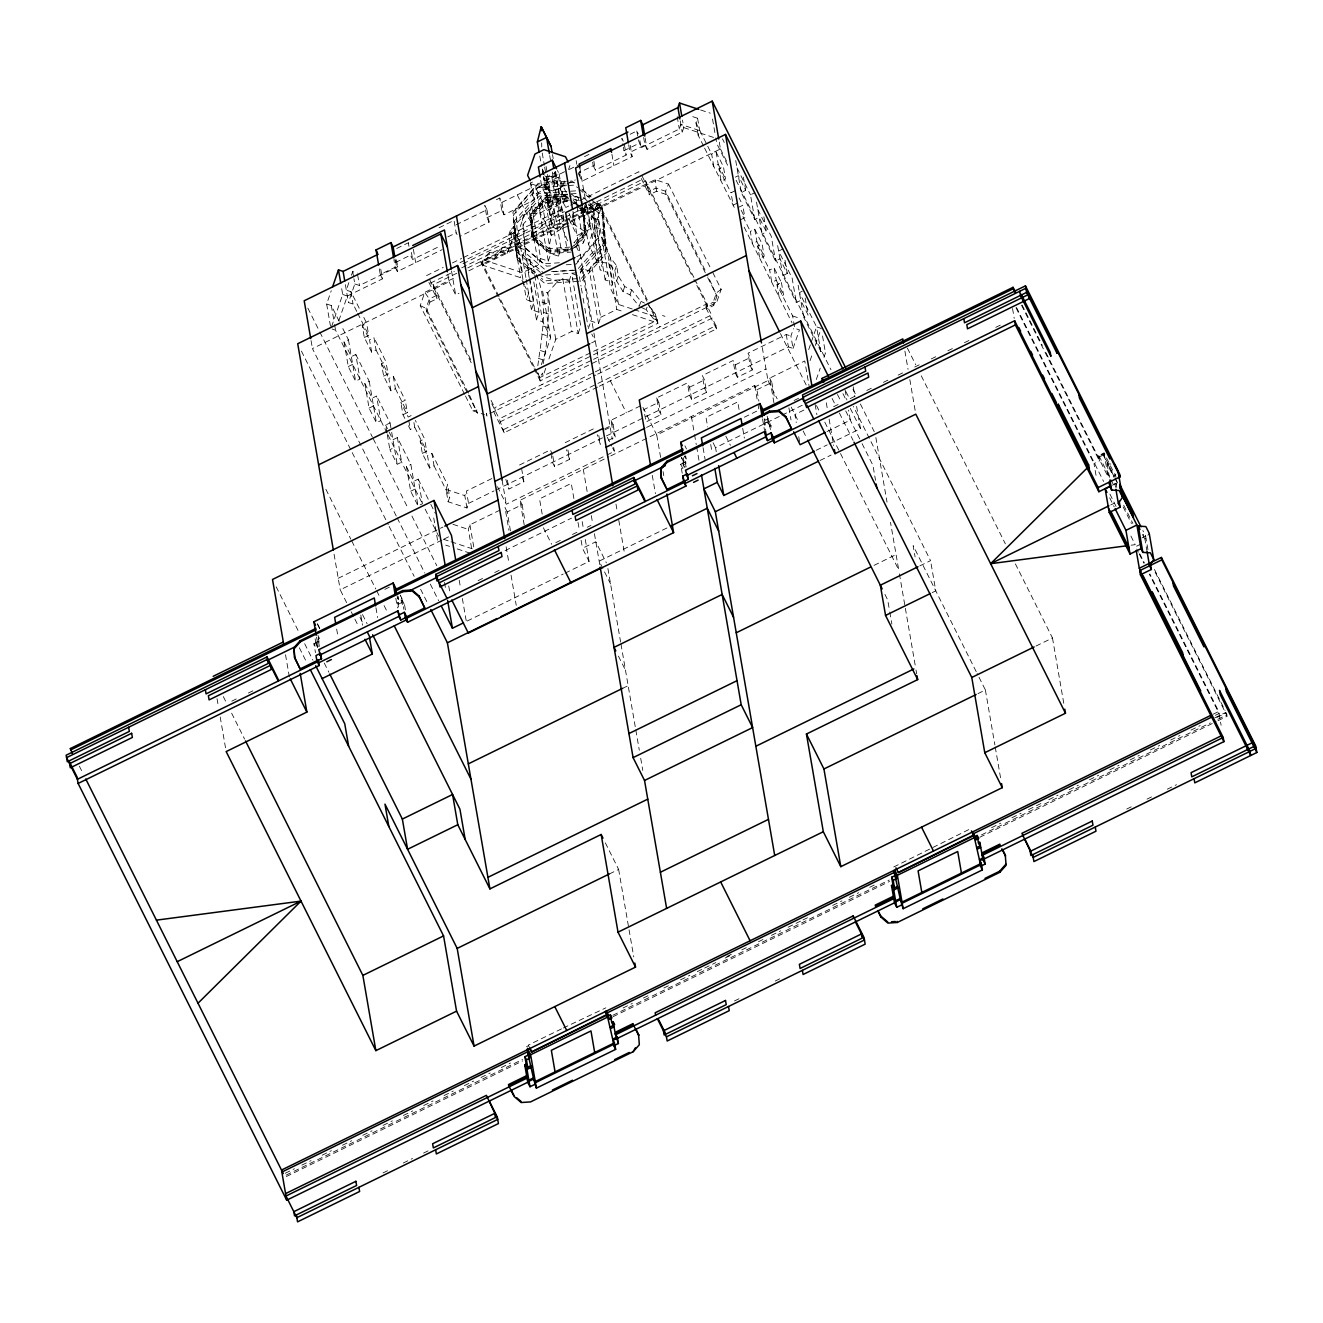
<?xml version="1.0" encoding="UTF-8"?>
<svg xmlns="http://www.w3.org/2000/svg" width="1323" height="1323" viewBox="0 0 1323 1323"><rect width="100%" height="100%" fill="white"/><g stroke="black" fill="none" stroke-linecap="round" stroke-linejoin="round"><path stroke-width="0.75" stroke-dasharray="5 3.75" d="M537.833 365.776C541.735 335.513 549.062 303.248 536.195 274.291M543.141 363.726C548.185 340.243 549.012 316.61 547.722 292.796L557.678 281.386L562.771 278.888L569.088 280.989L578.168 333.528L571.85 331.428L555.759 339.3L548.4 360.567M486.302 415.24L486.5 413.206L487.046 416.381M570.081 247.103L548.698 248.575L551.344 235.511L547.027 210.473L535.881 188.213L558.554 177.117L567.12 194.249M387.11 433.167L335.546 330.155L330.899 328.617L326.649 304.009L331.246 290.746M331.56 326.715L342.707 294.483L341.384 286.909M348.842 282.725L346.279 290.15L350.926 291.688L361.989 313.766M351.405 275.3L352.679 271.595L357.342 273.133M338.837 320.662L347.354 296.021L382.446 278.855L380.478 267.494M356.747 311.418L353.059 304.058L348.412 302.52L354.829 283.965L353.903 278.673M464.571 394.204L420.218 305.58L424.782 292.35L455.939 277.119M469.549 395.263L477.504 413.223L426.618 311.583L429.876 302.157L429.33 298.981L424.782 292.35M524.206 284.743L520.7 277.731L483.474 265.427L482.961 262.467L487.79 257.373L489.527 252.379L496.142 253.553L502.277 247.103L508.892 248.277L512.133 240.869L510.347 230.483L524.355 214.806L529.448 212.308L531.598 206.074L539.189 208.587L548.268 261.127L540.677 258.613L531.598 206.074M487.79 257.373L494.405 258.547L496.142 253.553M494.405 258.547L500.541 252.098L502.277 247.103M500.541 252.098L507.156 253.288L510.413 245.88L508.611 235.477L510.347 230.483M507.156 253.288L508.892 248.277M510.413 245.88L512.133 240.869M525.859 277.417L519.526 240.984L517.028 235.99L524.355 214.806M522.949 279.55L517.376 247.219L519.526 240.984M539.189 208.587L541.769 201.096L549.359 203.61L558.438 256.133L550.848 253.636L541.769 201.096M491.875 478.546L466.391 491.015L468.54 503.385L466.953 507.982L448.133 501.764L446 489.394L447.587 484.797L431.926 453.508L427.511 455.674L429.644 468.044L434.06 465.878L431.926 453.508M529.117 277.317L527.381 267.213L529.961 259.721L522.37 257.208L524.966 249.733L517.376 247.219M549.359 203.61L551.956 196.118L558.273 198.202L563.366 195.721L571.387 196.151M448.133 501.764L449.721 497.183L447.587 484.797M564.557 181.053L562.556 186.874L553.593 191.256L532.011 184.129M568.576 169.443L569.915 165.573M541.322 364.685L550.682 337.63L542.777 321.836L536.443 319.753L539.04 312.261L531.449 309.747L534.029 302.272L526.455 299.759L528.605 293.524L525.082 286.496M489.527 252.379L484.681 257.456L485.194 260.433L522.42 272.72L538.511 264.848L540.677 258.613M466.953 507.982L464.803 495.612L466.391 491.015M548.268 261.127L550.848 253.636M558.438 256.133L561.035 248.658L551.956 196.118M471.616 548.317L468.342 529.398L469.93 524.801L501.334 509.454M569.088 280.989L571.685 273.497L577.374 275.382M632.212 308.987L618.503 304.455L610.598 288.646L612.747 282.411L605.157 279.914L607.737 272.422L600.146 269.925L591.083 217.385L593.663 209.894L587.346 207.81L584.849 202.816M574.496 247.236L583.443 242.87L596.127 206.156L595.615 203.18L600.692 204.867L601.204 207.827L588.52 244.54L596.425 260.35L602.742 262.434L600.146 269.925M545.738 368.29L543.058 376.03L542.546 373.053L539.652 377.683L540.197 380.875L591.712 355.672M581.855 268.519L590.934 321.059L598.525 323.556L589.446 271.017L581.855 268.519L579.276 276.011L581.012 286.115M605.157 279.914L596.078 227.374L598.674 219.883L591.083 217.385M589.446 271.017L591.596 264.782L596.69 262.301L608.729 262.946L614.831 270.57L616.634 280.956L622.984 291.523L629.963 294.847L639.207 306.374L640.927 301.363L631.699 289.836L624.704 286.529L618.354 275.961L616.568 265.559L610.465 257.952L601.518 236.106L603.668 229.871L596.078 227.374M596.69 262.301L604.016 241.117M578.168 333.528L580.747 326.037L571.685 273.497M588.338 328.534L590.934 321.059M614.831 270.57L616.568 265.559M598.525 323.556L600.675 317.322L591.596 264.782M616.634 280.956L618.354 275.961M622.984 291.523L624.704 286.529M638.331 139.841L641.109 147.713L679.327 129.009L680.915 124.428L699.735 130.63L698.147 135.227L703.671 146.274M643.623 137.46L644.929 145.034L647.096 149.367L682.188 132.201L683.776 127.603L682.47 120.029M629.963 294.847L631.699 289.836M698.147 135.227L695.997 122.841L697.585 118.26L690.06 115.779M632.444 314.626L653.992 321.754L653.479 318.777L646.186 309.698L647.923 304.687L655.216 313.783L657.944 323.275L593.564 354.779M599.352 386.184L716.487 328.881L706.548 309.003L713.709 305.497L716.967 296.054L707.177 274.39M489.89 413.487L716.603 302.554L721.184 289.324L711.939 270.868M606.447 435.912L788.392 346.891L793.039 348.429L790.906 336.059L793.469 328.633M793.039 348.429L799.456 329.89L794.809 328.352L792.659 315.965L776.998 284.677L781.413 282.51L774.071 267.858L769.672 270.008L771.805 282.394L776.221 280.228L774.071 267.858M808.7 349.603L810.668 343.914M811.313 342.029L816.556 326.847L799.423 292.615L803.838 290.448M810.073 360.633L812.702 353.043M815.315 345.452L821.219 328.385L816.556 326.847L820.806 351.455L825.469 352.976L823.501 358.682M816.291 379.536L820.227 368.158M468.855 270.785L655.1 179.663L668.512 184.095L665.552 191.24L666.097 194.415L706.796 275.73M594.903 209.381L590.72 207.976L588.222 213.615L583.145 211.945L585.659 206.305L594.903 209.381L597.401 203.742L600.692 204.867M591.497 203.957L589.826 207.711L585.659 206.305M568.807 222.975L482.349 265.278L481.804 262.086L484.681 257.456M1115.917 474.064L1113.801 477.19L1107.119 463.811L1110.89 464.042M1147.074 551.608L1144.99 539.486L1149.207 533.252M543.323 174.305L542.281 168.319L542.612 173.445L546.548 176.835L551.774 176.472L555.18 171.825L555.627 172.718L546.416 177.232L542.331 169.063M531.234 213.681L545.39 197.772L566.773 196.3L562.887 202.154L551.228 205.842L540.214 213.251L531.234 213.681L532.607 234.733L548.698 248.575M551.592 225.439L551.261 220.296L554.717 216.41L559.943 216.046L563.879 219.436L564.21 224.579L560.754 228.466L555.528 228.813L551.592 225.439L543.306 177.447M573.95 242.754L584.237 231.178L582.864 210.142L577.341 210.622M570.709 248.84L585.411 232.286M574.414 245.466L584.7 233.89L583.327 212.854L580.4 210.34M571.04 250.791L585.758 234.237L583.989 210.407L573.339 201.245M574.81 247.765L585.097 236.189L583.724 215.153L577.87 210.109M577.308 261.541L599.732 236.304L597.566 202.948L583.989 210.407L584.336 212.358L583.327 212.854M578.383 268.42L596.574 247.93L593.696 213.168L584.816 205.545M579.871 269.925L604.231 242.506L601.866 206.272L597.252 202.303M581.326 278.359L605.686 250.94L603.321 214.706L589.479 202.783M508.611 235.477L512.663 231.227L514.399 226.216L522.42 272.72M532.607 234.733L545.456 222.529L540.214 213.251L535.881 188.213L541.835 186.923L555.726 180.126L558.554 177.117L562.887 202.154L566.376 208.339M721.184 289.324L716.421 292.879L713.163 302.306L713.709 305.497M584.237 231.178L574.017 224.414L562.358 228.102L551.344 235.511L545.456 222.529M396.718 248.476L408.327 242.787L409.783 245.681M439.087 227.738L454.021 220.428L456.17 232.815L458.337 237.148M496.406 199.69L499.714 198.07L501.88 202.402L504.03 214.789L534.79 199.74L532.656 187.353L530.473 183.021L535.451 180.59M584.468 156.61L591.1 153.369M630.161 134.251L636.793 131.01L638.248 133.888M554.354 172.155L555.726 180.126L562.556 193.77L569.7 199.376L547.027 210.473L548.665 200.583L545.225 180.672L559.133 173.875L557.413 170.469M456.187 224.761L486.963 209.712L484.78 205.379L486.93 217.749L489.097 222.099L460.123 236.271M501.88 202.402L532.656 187.353M565.153 184.873L549.723 192.43L547.573 180.06L567.484 170.32M569.287 169.427L578.349 164.995M354.829 283.965L359.476 285.503L397.71 266.799L395.544 262.467L410.461 255.157L412.644 259.49L439.931 246.144M447.869 236.867L456.17 232.815M486.93 217.749L501.864 210.456L499.714 198.07M534.79 199.74L532.623 195.407L547.557 188.098L545.407 175.711L547.573 180.06M592.638 162.2L593.25 165.739L578.316 173.048L580.483 177.381L578.945 168.534M593.25 165.739L595.416 170.072L626.176 155.023L624.009 150.69L638.943 143.38M382.446 278.855L380.28 274.506L395.197 267.213L393.89 259.639M578.862 174.57L582.137 181.135L632.162 156.66L629.996 152.327L644.929 145.034M566.806 184.062L575.273 179.928M395.197 267.213L397.38 271.546L442.114 249.65M426.552 275.597L443.172 267.461M452.4 262.946L461.628 258.432M463.48 257.522L568.708 206.041M570.56 205.131L577.953 201.509M579.788 200.616L638.877 171.709L639.422 174.884M460.04 262.649L564.375 211.614M463.017 263.707L564.557 214.028M430.339 283.155L454.335 271.413M461.727 267.808L563.267 218.113M565.119 217.22L642.664 179.267M429.876 302.157L437.053 298.651L433.233 284.776L456.882 273.2M467.796 267.858L563.3 221.123M565.153 220.23L645.558 180.887L694.211 278.095M534.294 366.967L481.804 262.086L599.534 204.486L649.262 303.827M570.643 222.066L600.08 207.678L599.534 204.486M396.255 516.02L312.443 348.594L449.076 281.733L447.703 273.762M569.155 219.668L577.076 235.477L590.405 228.945L583.823 215.814L720.456 148.953L719.084 140.982M371.647 352.166L369.514 339.796L373.929 337.63L376.063 350.016L371.647 352.166L364.321 337.514L362.171 325.144L366.587 322.977L362.899 315.618M716.074 151.98L718.224 164.366L713.808 166.516L711.675 154.146L716.074 151.98L723.416 166.648L725.55 179.018L721.151 181.185L719.001 168.798L723.416 166.648M436.491 295.476L429.33 298.981L426.072 308.408L426.618 311.583M666.097 194.415L656.539 191.273L649.378 194.779L648.816 191.587L655.993 188.081L665.552 191.24L706.25 272.555M344.03 341.946L351.356 356.615L355.771 354.448L360.021 379.039L355.606 381.206L348.28 366.537L344.03 341.946L348.445 339.796L341.218 325.375M364.321 337.514L368.737 335.347L366.587 322.977M449.076 281.733L455.658 294.88L458.982 293.259M561.035 248.658L567.352 250.742L572.71 248.112M348.28 366.537L352.695 364.387M735.39 177.133L738.333 175.694L745.676 190.363L741.26 192.513L754.722 219.42L759.137 217.27L766.48 231.922L762.065 234.088L775.526 260.995L779.942 258.828L787.284 273.481L782.869 275.647L796.33 302.554L800.746 300.387L808.088 315.056L803.673 317.206L820.806 351.455M576.762 256.645L580.417 254.859L574.265 242.556M390.98 390.798L388.846 378.428L393.262 376.261L395.395 388.631L390.98 390.798L383.653 376.145L381.504 363.759L385.919 361.609L373.929 337.63M737.556 202.981L733.14 205.148L731.007 192.761L735.406 190.611M364.834 383.521L372.16 398.173L376.575 396.007L380.826 420.615L376.41 422.765L369.084 408.112L364.834 383.521L369.249 381.355L355.771 354.448M754.722 219.42L750.488 194.828L754.904 192.662M383.653 376.145L388.052 373.979L385.919 361.609M738.333 207.43L742.749 205.263L739.077 197.937M740.467 219.8L744.882 217.65L742.749 205.263M369.084 408.112L373.499 405.946M404.805 418.432L402.986 414.761L400.836 402.39L405.251 400.224L393.262 376.261M754.738 229.226L756.888 241.613L752.473 243.763L750.339 231.393L754.738 229.226L762.081 243.895L764.214 256.265L759.799 258.432L757.666 246.045L762.081 243.895M600.675 317.322L616.766 309.45L624.605 312.046M402.986 414.761L407.385 412.594L405.251 400.224M386.944 432.654L385.638 425.08L390.053 422.913L376.575 396.007M411.122 415.604L408.179 417.043L400.836 402.39M408.476 425.758L410.312 429.429L414.727 427.263L413.818 421.954M417.704 504.013L410.858 464.489L397.38 437.582L392.964 439.732L385.638 425.08M783.034 248.889L778.619 251.056L792.097 277.962L796.33 302.554M591.646 342.855L595.317 341.069L591.794 334.041M397.38 437.582L401.63 462.174L397.214 464.34L389.888 449.671L394.304 447.521M535.22 368.819L539.652 377.683L657.399 320.083L650.172 305.663M429.644 468.044L422.318 453.392L420.168 441.006L424.584 438.856L415.356 420.416M597.516 387.093L504.162 432.753L494.223 412.875L493.661 409.7L495.282 410.841L494.736 407.666L591.695 360.22M593.547 359.327L707.061 303.777L695.121 279.93M706.548 309.003L705.986 305.811L713.163 302.306L716.603 302.554M422.318 453.392L426.717 451.226L424.584 438.856M504.162 432.753L499.284 418.829L593.448 372.755M595.284 371.846L711.609 314.94L693.947 279.633M406.442 466.639L413.768 481.307L418.184 479.141L422.434 503.732L418.018 505.899L410.692 491.246L406.442 466.639L410.858 464.489M499.829 422.004L595.846 375.037M597.682 374.128L712.154 318.132L711.609 314.94M503.616 429.578L715.941 325.69L712.154 318.132M781.413 282.51L783.547 294.897L779.131 297.047L776.998 284.677M410.692 491.246L415.108 489.08M519.559 465.001L550.318 449.952L552.485 454.285M565.252 442.643L596.011 427.594M608.613 440.245L615.245 437.003L613.078 432.671L610.945 420.301L641.705 405.235M656.638 397.942L658.804 402.275L643.871 409.584L646.004 421.954L660.938 414.645L658.771 410.312L656.638 397.942L687.398 382.893L689.564 387.226L691.697 399.596L706.631 392.286L704.498 379.916L702.331 375.583L733.091 360.534L735.257 364.867L737.391 377.237L752.324 369.927L750.191 357.557L748.024 353.224L786.242 334.521L790.906 336.059M604.809 428.685L613.111 424.633L610.945 420.301M689.564 387.226L704.498 379.916M735.257 364.867L750.191 357.557M604.71 429.975L610.201 427.279M468.54 503.385L494.025 490.916M495.844 490.039L604.793 436.722M505.849 479.389L508.925 489.03L523.858 481.721L521.725 469.334M550.93 453.491L552.452 462.339L554.618 466.672L569.552 459.362L567.418 446.992M338.225 578.283L442.957 527.05M646.583 427.412L766 368.985M497.481 486.666L506.262 504.245L605.206 455.84M607.042 454.947L614.368 451.358L613.674 447.339M524.206 524.933L519.956 500.342L608.944 456.782M610.779 455.889L754.738 385.456L756.905 389.789L758.873 401.15M773.922 402.754L769.672 378.146L804.764 360.981L809.014 385.588M346.643 602.66L340.226 589.826L442.196 539.949M444.048 539.04L451.457 535.402M660.624 457.345L656.754 434.969L767.985 380.544L761.833 344.939M510.463 530.887L507.189 511.968L522.122 504.675L519.956 500.342M756.905 389.789L771.838 382.479L769.672 378.146M384.828 589.38L390.351 586.684M744.353 417.208L758.989 410.047L758.013 404.375M794.081 400.489L799.621 397.776M401.597 602.61L398.471 604.148L397.165 596.623L398.703 599.683L401.828 598.161L400.29 595.085L401.597 602.61L403.135 605.686L404.573 604.975L402.324 600.477L397.743 602.726L398.686 608.084M683.081 460.553L681.543 457.477L684.371 468.077L683.081 460.553L686.207 459.015L685.628 455.724M768.58 418.713L765.455 420.251L763.917 417.175L765.207 424.7L768.332 423.178L767.042 415.654L770.614 429.992M313.931 643.722L318.512 641.49L319.223 642.912L316.098 644.433L317.636 647.509L316.18 648.22L313.931 643.722L315.486 652.686M682.221 473.237L680.684 464.29L685.248 462.058L685.976 463.48L682.833 465.001M766.348 434.027L764.496 423.277L769.076 421.045L771.937 429.115M505.105 550.633L571.569 518.12M716.239 451.656L715.545 447.67L780.173 416.05M782.025 415.157L804.169 404.309M771.326 425.526L769.87 426.238L768.332 423.178M803.855 410.097L794.891 414.479L796.281 422.55M231.79 701.157L237.313 698.461M248.377 693.054L253.9 690.341M478.066 580.665L483.623 577.953M494.719 572.512L500.276 569.8M555.792 542.645L561.332 539.916M572.446 534.492L577.986 531.78M587.247 527.249L590.934 525.446M833.622 406.69L839.162 403.995M850.209 398.587L855.749 395.875M866.797 390.467L872.32 387.771M883.384 382.347L888.907 379.651M898.119 375.137L905.494 371.531M914.706 367.033L920.246 364.321M931.293 358.913L936.816 356.201M947.88 350.793L953.403 348.098M964.467 342.69L969.991 339.978M995.789 327.36L1001.313 324.648M565.053 573.157L589.066 561.415L582.484 548.268L595.813 541.752L606.364 562.837M827.007 431.546L850.325 420.135L848.589 410.064M467.201 621.033L563.201 574.066M816.126 450.316L827.206 444.892M829.058 443.999L860.446 428.635L856.312 404.722M666.941 527.96L599.154 561.134L610.581 583.972M820.045 460.47L831.076 455.079M622.637 688.357L628.16 685.661M874.04 565.368L896.084 554.569M1096.023 475.37L1093.989 463.612L1099.463 460.933L1098.553 455.674L1104.027 452.995L1116.05 476.991M919.799 565.897L930.549 560.638L853.368 406.442M1112.445 485.243L1116.099 483.457L1117.902 487.079M1110.741 504.939L1114.429 503.137M932.186 592.621L935.774 590.868L930.549 560.638M1141.964 537.849L1145.602 536.063L1142.84 530.523M1141.038 544.001L1135.564 546.68L1138.326 552.171M1035.975 646.054L1052.48 637.984L1014.592 562.292M609.357 873.957L618.635 869.426L604.826 841.825M977.962 693.616L985.387 689.978L977.118 673.457M561.481 1028.897L528.34 1045.104L530.01 1048.841M563.317 1027.988L605.802 1007.861M968.717 829.637L893.306 867.193M526.554 1046.625L528.439 1045.716M1213.191 714.205L1218.731 711.493L1149.902 574M1215.374 715.313L1219.078 713.494L1149.34 574.182M726.84 956.546L732.396 953.817M1214.878 717.761L1225.958 712.336M285.222 1173.269L294.45 1168.755M301.842 1165.133L311.07 1160.618M322.151 1155.194L331.378 1150.679M342.459 1145.255L351.703 1140.74M362.783 1135.316L372.011 1130.801M383.091 1125.377L392.336 1120.862M403.416 1115.438L412.644 1110.923M423.724 1105.499L432.952 1100.984M444.032 1095.56L453.276 1091.045M464.356 1085.621L473.584 1081.106M480.977 1077.501L490.205 1072.97M501.285 1067.562L510.513 1063.03M623.067 1007.977L632.344 1003.429M643.474 997.989L650.883 994.35M663.881 988L669.438 985.288M680.568 979.83L689.845 975.299M697.271 971.661L702.827 968.949M704.679 968.039L715.809 962.598M725.087 958.05L732.512 954.429M741.773 949.881L747.346 947.169M758.476 941.711L764.033 938.999M771.458 935.361L780.735 930.83M788.144 927.191L801.143 920.841M802.995 919.932L810.404 916.31M832.663 905.412L841.941 900.88M849.366 897.259L858.644 892.711M869.757 887.27L875.33 884.541M991.589 827.669L1000.816 823.138M1011.897 817.73L1021.124 813.215M1028.517 809.593L1041.433 803.276M1048.825 799.654L1058.053 795.14M1069.133 789.715L1078.361 785.201M1089.441 779.793L1098.669 775.261M1109.749 769.854L1118.977 765.339M1130.057 759.915L1139.285 755.4M1150.365 749.976L1159.593 745.461M1170.673 740.037L1179.901 735.522M1190.981 730.098L1200.209 725.583M1216.829 717.463L1226.057 712.948L1226.983 714.8L1217.755 719.315M286.148 1175.122L522.519 1059.458M612.863 1015.27L889.238 880.043M981.434 834.929L1210.38 722.92M286.38 1176.527L522.767 1060.864M613.078 1016.676L889.536 881.432M979.83 837.244L1216.151 721.614M1218.003 720.721L1227.231 716.19L1153.888 569.651M383.025 1172.922L388.565 1170.21M403.3 1163L412.511 1158.485M423.575 1153.077L429.099 1150.382M734.497 1000.949L740.053 998.237M775.212 981.038L780.768 978.325M1126.749 809.031L1132.273 806.335M1147.008 799.125L1152.548 796.413M1167.283 789.203L1176.494 784.704M1103.134 454.004L1103.316 455.062L1099.215 456.964L1099.016 455.906L1103.134 454.004L1114.098 475.9M465.481 396.04L472.873 410.808L476.941 410.047M1131.148 545.208L1135.217 544.663L1129.809 533.831M574.165 182.442L537.336 184.955L512.977 212.375L515.805 251.287L541.967 273.795M566.442 185.667L537.799 187.634L513.44 215.037L515.805 251.287M568.493 185.534L574.629 185.104L577.704 187.75M575.621 190.876L538.792 193.406L514.432 220.809L517.26 259.721L534.194 274.291M576.084 193.538L539.255 196.069L514.895 223.488L517.26 259.721M567.584 194.365L542.05 196.118L522.552 218.047L524.437 247.054L529.498 275.994M567.269 196.002L545.026 197.54L530.308 214.078L532.078 237.925L548.813 252.313L569.022 250.94M567.6 197.97L545.374 199.492L530.655 216.046L532.078 237.925M567.236 199.012L545.853 200.468L531.714 216.393L533.086 237.445L533.483 239.728L549.574 253.586L570.957 252.114M567.633 201.311L546.25 202.766L532.111 218.692L533.483 239.728M568.692 248.972L548.466 250.361L531.747 235.974M568.609 249.948L549.177 251.287L533.086 237.445M559.364 262.764L543.422 263.856L517.921 241.911L515.738 208.571L538.163 183.335L572.065 181.003L575.058 183.583M550.533 265.857L546.614 266.138L524.437 247.054M566.261 264.782L576.084 264.104L595.582 242.175L593.696 213.168M551.542 271.628L573.14 270.14M553.279 271.744L575.77 270.206M545.556 274.986L580.334 272.588L604.694 245.185L601.866 206.272M577.225 278.64L544.497 280.889L541.421 278.243M481.804 262.086L482.961 262.467M700.677 109.991L710.286 113.166M683.776 127.603L716.454 138.402M576.811 204.453L575.406 196.366L580.483 198.037M592.324 202.072L597.401 203.742M563.366 195.721L571.172 198.301M573.124 198.946L582.897 202.171M581.657 208.257L585.031 209.365L588.222 213.615M792.659 315.965L797.322 317.503M527.381 267.213L533.698 269.297L535.368 272.621M662.492 315.519L665.022 316.346M538.147 274.936L557.678 281.386M634.164 309.632L655.728 316.743L655.216 313.783M541.934 302.074L547.011 303.744M543.736 312.46L548.813 314.146M543.654 326.186L548.731 327.856M541.52 333.975L546.597 335.645M540.446 350.529L545.523 352.199M538.312 358.318L543.389 359.988M342.707 294.483L347.354 296.021M326.649 304.009L331.312 305.547L340.325 323.573M472.873 410.808L484.383 414.612M446 489.394L464.803 495.612M452.962 524.321L468.342 529.398M443.42 539.238L449.192 541.157M451.11 541.785L472.261 548.764M445.669 545.109L449.522 546.382M457.212 548.913L470.674 553.361M653.479 318.777L657.399 320.083M575.406 196.366L578.168 197.292L578.763 200.765M640.927 301.363L644.433 303.033M640.944 307.201L646.186 309.698M420.218 305.58L426.072 308.408L468.623 393.411M705.986 305.811L707.607 306.953L707.061 303.777M581.855 189.057L591.1 196.995M582.567 190.049L590.058 196.499M579.242 189.073L590.008 198.351M591.563 199.674L602.329 208.951M583.311 197.491L587.941 201.46M588.388 204.139L603.784 217.385L606.149 253.619L581.789 281.038L544.96 283.552L535.732 275.614M571.519 194.101L578.912 200.451M576.944 203.676L572.512 199.856L543.042 201.89L523.544 223.819L525.429 252.825L544.646 269.346M578.432 204.949L594.689 218.94M574.083 202.584L579.937 207.628M570.643 200.583L575.207 204.503M576.729 205.826L584.336 212.358M515.342 248.608L543.042 272.455M516.797 257.042L535.269 272.935M517.028 235.99L512.663 231.227L520.7 277.731M579.954 207.694L583.145 211.945M545.39 197.772L551.228 205.842M1115.008 477.735L1117.753 483.209M1103.316 455.062L1117.935 484.268M1142.477 534.475L1144.99 539.486M1099.016 455.906L1109.98 477.818M1110.907 479.637L1114.561 486.947M1123.69 505.204L1132.835 523.445M1098.553 455.674L1099.215 456.964M1022.1 305.051L1042.276 345.353M1045.947 352.679L1108.36 477.371M1123.144 506.907L1131.463 523.528M1154.45 569.469L1225.048 710.501M1021.521 305.216L1099.463 460.933M1016.577 307.598L1103.597 481.456M1109.914 494.107L1116.248 506.742M1139.814 553.824L1144.395 563.003M1015.998 307.779L1093.989 463.612M1139.235 554.006L1143.833 563.168M1109.683 497.845L1114.198 506.874M907.413 348.147L915.731 364.751M921.271 375.831L1005.364 543.836M852.988 389.194L855.766 394.734M860.38 403.962L874.238 431.645M722.457 138.849L724.26 142.454M737.01 167.922L750.488 194.828M757.814 209.481L771.292 236.387L775.526 260.995M846.025 391.757L849.697 399.099M720.456 148.953L727.815 163.672M736.117 180.242L830.976 369.762M842.949 393.675L846.621 401.034M850.309 408.394L860.446 428.635M727.617 165.243L716.785 143.628L715.809 137.939M837.459 394.452L841.147 401.795M845.728 410.973L861.19 441.832M862.083 443.652L872.948 465.349L875.528 480.299M976.192 671.621L913.151 545.655L915.086 556.884M718.224 164.366L725.55 179.018M741.227 210.307L744.882 217.65M756.888 241.613L764.214 256.265M776.221 280.228L783.547 294.897M695.997 122.841L711.675 154.146M719.001 168.798L731.007 192.761M742.947 216.641L750.339 231.393M757.666 246.045L769.672 270.008M832.117 398.455L835.772 405.748M839.41 413.041L853.103 440.377M704.597 148.11L735.886 210.638M744.171 227.176L792.03 322.829M780.438 333.545L806.319 385.241M816.489 405.549L820.177 412.925M824.791 422.169L839.576 451.705M840.502 453.541L898.714 569.849L890.495 522.287M791.204 407.12L798.563 421.822M803.16 431L806.832 438.343M884.938 594.407L887.7 599.931L889.436 610.002M767.985 380.544L777.163 398.851M668.512 184.095L711.013 269.016M707.722 277.582L716.967 296.054M752.324 369.927L750.158 365.595L748.024 353.224M642.102 176.091L693.02 277.797M623.315 141.197L621.86 138.303L623.083 145.381M764.496 423.277L765.207 424.7M641.225 178.506L649.378 194.779M737.391 377.237L735.224 372.904L733.091 360.534M706.631 392.286L704.464 387.953L702.331 375.583M725.831 436.16L730.428 445.355M598.261 204.023L646.93 301.247M647.84 303.083L659.764 326.913M691.697 399.596L689.531 395.263L687.398 382.893M713.08 442.742L715.545 447.67M684.934 445.801L686.505 448.944M686.207 459.015L684.669 455.955L685.976 463.48M543.521 177.265L545.225 180.672M547.557 188.098L549.723 192.43M680.684 464.29L682.933 468.789M642.945 407.368L656.754 434.969M517.26 194.878L533.252 226.828M610.333 380.826L626.325 412.776M501.864 210.456L504.03 214.789M607.323 437.301L611.722 446.083M612.599 447.836L614.368 451.358M480.514 261.623L497.961 296.468M498.87 298.303L542.033 384.513M569.552 459.362L566.476 449.721M433.233 284.776L470.872 359.972M491.065 400.323L494.736 407.666M618.436 656.125L625.481 670.182M429.777 279.98L471.451 363.23M491.776 403.813L499.284 418.829M428.9 282.394L437.053 298.651M523.858 481.721L521.08 473.849M543.373 527.728L551.658 544.266M507.189 511.968L505.022 507.635L508.942 530.341M357.673 313.27L368.737 335.347M376.063 350.016L388.052 373.979M395.395 388.631L407.385 412.594M414.727 427.263L426.717 451.226M434.06 465.878L449.721 497.183M362.171 325.144L369.514 339.796M381.504 363.759L388.846 378.428M420.168 441.006L427.511 455.674M418.184 479.141L429.909 502.575M430.818 504.377L435.333 513.374M388.019 434.953L421.524 501.913M425.146 509.14L438.674 536.179M307.862 308.127L318.926 330.221M319.835 332.056L372.325 436.937M373.251 438.773L408.245 508.694M411.933 516.053L436.805 565.731M397.165 517.872L424.799 573.057M430.322 584.105L438.608 600.659M301.412 351.108L351.306 450.796M352.232 452.648L388.267 524.636M389.194 526.488L414.149 576.332M420.615 589.248L428.007 604.016M397.743 602.726L398.471 604.148M325.888 489.312L350.843 539.156M351.753 540.991L375.782 589M376.708 590.835L380.412 598.228M384.1 605.603L386.878 611.143M362.519 614.583L367.132 623.778M360.005 617.444L363.676 624.787M351.223 611.805L353.985 617.312M354.895 619.131L358.566 626.457M317.404 623.679L319.769 628.375M317.503 624.274L319.868 628.987M317.917 635.387L319.455 638.463L316.329 639.985L317.636 647.509M324.251 663.038L328.848 672.216M276.193 586.8L299.163 632.692M304.67 643.706L312.939 660.227M299.362 647.774L306.655 662.36M223.339 696.626L226.101 702.166M231.657 713.246L244.59 739.094M79.347 766.149L83.018 773.492M568.973 213.284L574.017 224.414L572.032 212.871M562.358 228.102L568.543 243.3M648.816 191.587L645.558 180.887M539.652 377.683L537.469 371.383L537.981 374.343M1219.078 713.494L1221.096 725.269M1145.602 536.063L1148.248 551.393M1143.337 534.327L1143.519 535.385M1116.099 483.457L1116.777 487.41M1114.842 483.242L1115.554 487.277M1107.119 463.811L1109.55 477.967M1104.027 452.995L1108.327 477.901M1012.525 308.54L1014.212 318.347M1052.48 637.984L1064.072 705.093M985.387 689.978L994.879 744.932M995.227 746.966L1000.85 779.528M904.899 351.108L908.058 369.415M909.827 379.585L915.433 412.131M875.859 437.533L887.022 502.112M899.408 573.851L915.334 666.048M916.012 669.984L916.674 673.837M853.219 386.796L854.939 396.768M889.784 612.02L891.884 624.109M845.099 389.921L846.852 399.993M822.526 335.959L825.469 352.976M826.296 402.804L827.355 408.906M829.108 419.077L833.672 445.52M805.145 298.022L808.088 315.056M798.133 285.255L803.673 317.206M815.133 404.474L816.886 414.645M785.002 260.251L787.284 273.481M777.659 245.582L782.869 275.647M786.242 334.521L788.392 346.891M763.867 216.79L766.48 231.922M798.712 436.656L799.754 442.692M756.524 202.121L762.065 234.088M788.905 407.831L791.005 419.92M743.394 177.117L745.676 190.363M735.72 160.563L741.26 192.513M771.838 382.479L774.782 399.513M712.535 119.02L715.478 136.054M762.544 418.895L764.529 430.388M754.738 385.456L757.682 402.49M697.585 118.26L699.735 130.63M742.699 428.321L744.386 438.128M739.061 409.502L737.754 401.911L706.019 417.44L707.656 426.932M715.941 325.69L716.487 328.881M680.22 120.84L682.188 132.201M677.194 116.639L679.327 129.009M710.699 444.495L712.072 452.449M703.075 447.703L705.109 459.461M656.539 191.273L655.1 179.663M645.128 138.005L647.096 149.367M691.4 416.447L694.178 432.538M694.525 434.556L696.262 444.611M696.609 446.628L699.04 460.702M639.885 140.651L641.109 147.713M636.793 131.01L638.017 138.072M685.248 462.058L686.802 471.005M630.211 145.315L632.162 156.66M683.313 457.659L684.967 467.251M628.69 144.769L629.996 152.327M624.34 144.405L626.176 155.023M623.398 147.151L624.009 150.69M658.804 402.275L660.938 414.645M611.904 154.229L613.872 165.623M663.088 471.6L663.782 475.668M652.272 475.321L655.431 493.644M603.321 214.706L603.784 217.385M593.878 161.224L595.416 170.072M618.503 304.455L610.465 257.952L608.729 262.946L616.766 309.45M603.668 229.871L612.747 282.411M598.674 219.883L610.598 288.646M593.663 209.894L602.742 262.434M587.346 207.81L596.425 260.35M579.854 167.856L590.405 228.945M584.435 205.908L585.031 209.365M576.166 160.662L576.778 164.201M582.103 205.842L583.823 215.814M582.219 208.158L588.52 244.54M577.159 206.471L583.443 242.87M613.111 424.633L615.245 437.003M572.909 211.333L593.58 331.048M593.928 333.049L612.284 439.319M581.359 288.133L582.765 296.203M583.112 298.237L584.501 306.308M584.849 308.342L587.991 326.516M559.133 173.875L562.556 193.77L548.665 200.583L541.835 186.923L540.446 178.969M615.972 504.046L617.031 510.149M618.784 520.303L624.688 554.42M555.594 171.444L563.879 219.436M552.501 154.576L553.196 158.595M555.23 172.585L564.21 224.579M558.273 198.202L567.352 250.742M598.79 435.465L600.311 444.313L597.235 434.672M549.707 155.601L551.096 163.672M552.352 172.056L559.943 216.046M551.774 176.472L560.754 228.466M546.085 166.417L547.127 172.42M547.474 174.421L554.717 216.41M546.548 176.835L555.528 228.813M542.232 153.021L544.332 165.127M544.679 167.145L545.721 173.197M562.771 278.888L571.85 331.428M543.67 176.306L551.261 220.296M539.801 156.081L541.537 166.169M607.902 568.46L620.636 642.118M620.983 644.119L635.47 728.03M635.817 730.048L639.307 750.207M640.696 758.277L642.78 770.383M583.294 469.334L587.462 493.479M591.298 515.606L592.687 523.643M594.424 533.698L599.848 565.136M530.473 183.021L532.623 195.407M555.759 339.3L547.722 292.796L542.645 291.126L550.682 337.63M529.448 212.308L538.511 264.848M582.17 521.576L583.559 529.547M585.279 539.503L589.066 561.415M573.884 498.556L571.271 483.375L539.536 498.887L542.165 514.085M578.002 522.37L579.375 530.341M581.095 540.297L582.484 548.268M533.698 269.297L534.393 273.332M534.74 275.349L542.777 321.836M529.961 259.721L532.408 273.861M533.797 281.948L539.04 312.261M529.845 278.012L534.029 302.272M529.465 279.335L536.443 319.753M526.207 279.451L531.449 309.747M523.313 281.567L526.455 299.759M552.799 456.055L554.618 466.672M618.635 869.426L633.75 956.926M486.963 209.712L489.097 222.099M522.122 504.675L525.066 521.692M507.404 480.183L508.925 489.03M502.112 480.166L506.262 504.245M506.13 546.779L508.942 563.036M511.042 575.191L516.235 605.306M451.523 270.983L455.658 294.88M469.93 524.801L473.849 547.507M413.371 249.303L415.67 262.599M411.42 252.428L412.644 259.49M408.327 242.787L408.939 246.326M459.197 580.185L460.602 588.322M462.355 598.492L466.572 622.918M396.487 259.738L397.71 266.799M395.412 260.184L397.38 271.546M394.932 258.928L395.544 262.467M448.729 585.94L450.134 594.077M433.746 517.971L437.979 542.562M444.511 582.451L445.884 590.405M408.79 420.582L410.312 429.429M379.288 268.834L380.28 274.506M390.053 422.913L391.36 430.488M391.691 432.373L397.214 464.34M387.275 434.539L389.888 449.671M357.64 274.903L359.476 285.503M352.679 271.595L353.605 276.904M369.249 381.355L376.41 422.765M350.926 291.688L353.059 304.058M404.573 604.975L405.5 610.35M401.828 598.161L403.879 609.423M345.386 284.66L348.412 302.52M398.124 596.392L398.703 599.683M395.809 598.327L397.462 607.919M348.445 339.796L355.606 381.206M331.312 305.547L334.239 322.58M334.57 324.466L335.546 330.155M375.947 607.753L377.634 617.56M360.799 615.096L362.535 625.184M311.07 340.623L312.443 348.594M334.074 554.238L340.226 589.826M336.67 629.103L338.01 636.942M318.248 637.273L319.223 642.912M318.512 641.49L320.05 650.436M316.561 637.107L318.215 646.682M315.122 638.794L316.098 644.433M285.52 654.753L289.39 677.144M217.038 698.693L218.444 706.829M220.197 717L226.167 751.58M541.653 142.901L541.769 146.952"/><path stroke-width="1.5" d="M539.106 152.046L537.353 141.958L541.206 126.694L551.096 146.506L552.138 152.558M332.553 286.942L338.456 269.875L343.104 271.413L378.196 254.248M679.89 118.954L677.938 107.593L679.526 103.012L698.742 109.346M1121.524 494.306L1136.887 524.999L1140.988 548.681L1130.04 554.039L1109.253 512.497L1120.184 507.139L1118.332 503.451L1122.565 497.216L1118.018 470.955L1114.677 464.274M901.327 905.064L896.746 907.313L895.803 901.823L900.368 899.59L903.146 908.703L982.377 869.922L980.558 866.3L985.139 864.051L982.89 859.57L1223.924 741.624L1140.426 574.81L1151.374 569.452L1149.522 565.748L1153.739 559.53L1149.207 533.252L1145.867 526.571L1138.293 526.124L1142.84 552.386L1150.398 552.832L1153.739 559.53M685.909 486.087L683.66 481.589L688.241 479.356L687.299 473.882L682.718 476.115L685.909 486.087L407.567 622.273L406.624 616.799L424.733 607.935L419.11 596.011L412.048 589.942L402.655 590.587L300.123 640.745L293.904 647.741L294.698 658.077L300.123 668.909L318.231 660.045L319.174 665.535L78.123 783.464L286.711 1200.193L527.745 1082.247L526.802 1076.773L508.694 1085.637L514.118 1096.469L521.179 1102.539L530.573 1101.894L633.122 1051.735L639.323 1044.74L638.546 1034.404L635.834 1028.996M424.733 607.935L419.308 597.103L412.23 591.017L402.837 591.662L300.304 641.837L294.086 648.832L294.698 658.077M773.591 438.69L1014.642 320.745L1015.353 324.912L774.319 442.841L773.36 437.367L791.468 428.503L785.862 416.58L778.8 410.494L769.407 411.139L666.858 461.314L660.657 468.309L661.434 478.628L666.858 489.477L684.967 480.613M791.468 428.503L786.044 417.671L778.982 411.585L769.589 412.23L667.057 462.405L660.839 469.384L661.434 478.628M635.42 1047.849L633.122 1051.735M985.023 878.373L999.675 871.212L1005.893 864.217M878.158 911.613L880.87 917.021L887.931 923.107L897.325 922.462L999.857 872.287L1006.075 865.308L1005.282 854.972L1002.569 849.548M198.003 1003.214L301.016 901.112L156.428 920.146M1127.08 545.738L990.629 563.697L1087.837 467.35M537.353 141.958L546.564 137.46L551.096 146.506M556.57 168.749L552.286 160.215L538.395 167.029L540.115 176.968M378.643 265.047L376.03 249.915L390.963 242.605L393.129 246.954L394.767 256.414M644.814 136.12L642.846 124.759L640.679 120.426L625.746 127.736L628.359 142.867M393.129 246.954L627.912 132.068M642.846 124.759L677.938 107.593M412.71 245.499L444.445 229.987L451.176 268.982M447.389 247.07L440.807 233.923L304.191 300.768L310.723 338.622M845.728 367.943L712.204 101.143L575.571 167.988L582.103 205.842M468.987 288.364L457.543 265.526L297.708 343.732L333.379 550.219M842.834 368.885L725.484 134.433L565.649 212.639L612.83 485.773M574.926 257.538L472.328 307.746L460.9 284.908M318.628 464.803L478.463 386.597M586.552 333.71L746.387 255.504M589.81 343.765L487.228 393.956L475.784 371.118M455.674 559.827L451.457 535.402L433.977 500.458L272.521 579.457L283.767 644.582M828.281 376.096L800.713 321.026L639.257 400.026L650.519 465.15M494.835 481.407L602.924 428.52M444.793 526.141L498.06 500.077M606.166 447.191L644.731 428.321M316.23 635.189L313.915 621.777L393.163 583.013L396.404 589.512M682.651 453.839L680.667 442.345L759.898 403.565L763.156 410.08M213.168 676.318L282.874 642.217M822.79 382.463L822.079 378.395L902.799 338.92L903.493 342.988M72.368 753.548L70.334 748.553L315.949 628.392M395.445 591.017L395.197 589.611L682.701 448.944L682.949 450.349L395.445 591.017L397.231 594.606M763.983 415.157L761.949 410.18L1013.038 287.323L1015.684 292.234M70.582 749.959L316.197 629.781M762.18 411.585L1013.269 288.728L1013.038 287.323M66.563 757.632L267.428 659.35L278.277 681.031L277.863 678.616L267.014 656.952L66.15 755.218L67.291 761.783L129.34 731.421L128.629 727.27M498.242 546.432L498.953 550.583L436.904 580.946L435.763 574.38L633.75 477.504L644.599 499.184L645.012 501.582L634.18 479.918L436.177 576.795L447.025 598.459M1109.071 482.217L1109.799 486.384L1098.851 491.726L1098.14 487.575L1120.201 476.776L1119.787 474.362L1025.441 285.867L802.515 394.949L803.64 401.514L865.705 371.151L864.994 366.984M267.18 660.458L294.88 646.914M409.254 590.951L437.086 577.324M633.7 481.125L665.237 465.713M777.808 410.626L803.656 397.975M1025.441 285.867L1026.582 292.433L964.517 322.795L963.805 318.645M805.939 403.366L868.004 373.003L868.715 377.171L806.666 407.534L802.929 397.347L1025.854 288.282L1120.201 476.776M399.794 614.55L404.375 612.301L405.318 617.791L400.737 620.024L397.975 610.912L318.727 649.676L321.506 658.788L316.925 661.037L319.174 665.535M766.546 435.102L771.111 432.869L772.07 438.343L767.489 440.592L764.727 431.48L685.479 470.244L688.241 479.356M319.686 655.166L398.918 616.386L397.975 610.912M686.422 475.718L765.67 436.954L764.727 431.48M692.409 475.784L696.989 473.551M318.446 661.368L77.412 779.297L67.324 759.137M406.856 618.122L685.198 481.936M318.744 662.79L406.806 619.693M685.496 483.342L773.558 440.261M326.798 661.798L331.378 659.549M693.55 482.349L698.131 480.117M714.817 468.392L717.231 482.333L703.902 488.865L715.33 511.703L774.716 855.501M322.134 678.583L372.342 654.009L369.564 637.884M825.221 432.423L800.101 444.71L793.668 431.827M441.369 606.182L452.433 628.26L463.497 622.852M717.231 482.333L723.813 495.48L814.273 451.226M670.612 526.174L707.243 508.247L718.687 531.085M602.99 838.154L601.155 834.482L489.907 888.891L447.406 642.796L497.001 618.519M500.689 616.716L599.898 568.179M715.33 511.703L818.209 461.363M300.205 673.44L306.886 712.088L226.167 751.58L375.864 1050.644L456.567 1011.152L443.569 935.907L310.31 669.653M666.941 493.992L673.622 532.656L468.342 633.105L451.771 599.997M818.507 420.549L835.078 453.657L915.797 414.165L1065.478 713.229L984.775 752.721L1002.255 787.665L840.8 866.664L823.319 831.72L806.435 734.033L917.682 679.609L917.004 675.755M468.325 763.867L622.637 688.357M736.25 632.774L870.352 567.154M457.791 824.725L407.583 849.3L402.357 819.069L452.582 794.495L457.791 824.725L489.907 888.891M917.997 566.773L880.341 585.213L885.55 615.427L917.682 679.609M1109.253 512.497L1105.152 488.815L1110.625 486.136M628.938 733.554L737.027 680.667M177.216 961.689L301.016 901.112M990.629 563.697L1108.889 505.849M885.55 615.427L930.4 593.498M666.627 908.388L644.533 780.471L633.089 757.632L741.194 704.746L701.471 474.775M1130.04 554.039L1125.939 530.358L1136.887 524.999M644.533 780.471L752.622 727.584L741.194 704.746M487.922 877.347L647.757 799.142M755.846 746.255L913.846 668.958M1141.137 571.9L1139.301 568.245L1161.362 557.446L1255.709 745.94L1256.85 752.506L1194.785 782.869L1194.074 778.701M1140.426 574.81L1139.715 570.643L1161.792 559.844L1161.362 557.446M375.864 1050.644L362.866 975.398L443.569 935.907M984.775 752.721L971.777 677.475L1034.139 646.947M634.808 963.045L635.52 967.113L474.064 1046.096L457.179 948.409L609.357 873.957M840.8 866.664L823.931 768.977L976.109 694.525M660.375 872.254L768.481 819.367M635.52 967.113L618.023 932.169L823.319 831.72M281.501 1170.045L1211.339 715.098M527.116 1049.867L530.159 1057.259L527.464 1051.884L281.849 1172.062L286.711 1200.193M527.464 1051.884L533.434 1077.931L535.253 1081.569L614.5 1042.805L612.681 1039.167L606.711 1013.12L894.216 872.452L896.895 877.81L893.868 870.435M894.216 872.452L900.186 898.499L902.005 902.137L981.253 863.357L979.433 859.735L973.463 833.672L1211.686 717.116M605.487 1011.913L607.059 1015.055L531.581 1051.983L606.959 1014.46L605.388 1011.318M895.969 867.838L898.334 872.552L973.811 835.623L971.446 830.91M530.87 1065.776L527.745 1067.297L526.207 1064.238L524.917 1056.713L528.042 1055.175M607.274 1016.411L610.399 1014.873L611.937 1017.949L608.812 1019.487M897.622 886.344L894.497 887.865L892.959 884.789L891.652 877.265L894.778 875.743M974.026 836.979L977.151 835.441L978.689 838.517L975.564 840.039M535.253 1081.569L530.622 1054.762L608.034 1016.891M902.005 902.137L897.374 875.313L976.622 836.549M527.745 1067.297L526.438 1059.789L529.58 1058.251M894.497 887.865L893.19 880.341L896.316 878.819M533.434 1077.931L528.869 1080.18L526.62 1075.682L524.751 1064.949L526.207 1064.238M610.118 1026.995L613.244 1025.474L611.706 1022.398L613.161 1021.687L614.649 1024.697M900.186 898.499L895.605 900.748L893.356 896.25L891.504 885.5L892.959 884.789M976.854 847.563L979.996 846.042L978.458 842.966L979.896 842.255L981.749 853.004L983.998 857.486L979.433 859.735M528.869 1080.18L527.001 1069.431L531.581 1067.198M610.829 1028.434L613.872 1026.929M895.605 900.748L893.753 889.999L898.334 887.766M977.581 848.986L980.624 847.497M285.57 1193.611L486.434 1095.345L497.696 1119.423L296.832 1217.706L285.983 1196.025L527.034 1078.096M526.62 1075.682L508.512 1084.546L508.694 1085.637M802.383 970.354L803.094 974.505L865.159 944.142L864.035 937.577L853.186 915.913L655.183 1012.773L655.613 1015.188M893.356 896.25L875.247 905.114L875.446 906.189L893.554 897.325L895.803 901.823M981.749 853.004L999.857 844.14L1000.056 845.215L981.947 854.079L982.89 859.57M1220.947 735.968L1021.935 833.341L1033.197 857.42L1256.139 748.338L1161.792 559.844M534.575 1084.513L529.994 1086.745L529.051 1081.271L533.632 1079.022L536.394 1088.134L615.642 1049.371L613.822 1045.732L618.387 1043.5L615.195 1033.528L633.304 1024.664L633.122 1023.572L615.013 1032.436L613.161 1021.687M615.427 1034.851L893.769 898.648M982.179 855.402L1223.213 737.473L1139.715 570.643M612.681 1039.167L617.262 1036.934M615.195 1033.528L617.444 1038.009L612.863 1040.258L613.822 1045.732M980.558 866.3L979.615 860.81L984.196 858.577L985.139 864.051M616.138 1039.002L894.497 902.815L893.554 897.325M536.394 1088.134L535.451 1082.661L614.682 1043.88L615.642 1049.371M903.146 908.703L902.187 903.212L981.434 864.448L979.615 860.81M552.369 1090.069L572.512 1080.213M614.616 1059.607L629.268 1052.447M922.776 908.835L942.919 898.979M728.51 1006.489L729.238 1010.656L667.172 1041.019L666.445 1036.852L864.448 939.991L855.336 921.784M891.504 921.767L895.258 921.503M1109.799 486.384L1111.651 490.072L1119.208 490.535L1122.565 497.216M877.959 910.522L880.671 915.946L887.75 922.015M516.764 1097.809L520.997 1101.464M1026.582 292.433L1057.077 353.373L1056.366 349.206M1256.85 752.506L1226.355 691.565L1225.627 687.414M1119.738 484.383L1140.988 526.835M1119.572 485.69L1132.769 512.448L1119.688 486.318M1119.638 487.542L1132.918 514.085L1133.48 517.31L1121.077 492.553M1138.293 526.124L1139.963 529.465M1021.24 294.285L1050.23 352.216L1050.942 356.367L1020.446 295.442L1019.735 291.275M1013.269 288.728L1015.105 292.4M1140.988 548.681L1142.84 552.386M1105.152 488.815L1106.971 492.437M1115.107 508.677L1125.939 530.358M1018.809 327.509L1020.645 331.18M1030.733 351.339L1032.568 355.011M1042.656 375.17L1044.492 378.841M1051.835 393.51L1056.432 402.672M1110.824 511.356L1128.899 547.474M1142.973 575.571L1200.771 691.069M1014.642 320.745L1098.14 487.575M1108.525 508.346L1129.313 549.872M1015.353 324.912L1098.851 491.726M822.079 378.395L823.898 382.049M854.013 442.196L971.777 677.475M749.033 270.785L779.528 331.709M1024.647 838.749L1030.981 851.4M806.815 405.103L813.777 419.027M807.758 440.179L882.176 588.884M1001.858 848.837L1005.48 856.064L1005.282 854.972M761.949 410.18L762.875 412.032M973.463 833.672L976.142 839.047M972.124 831.869L973.695 835.011L898.334 872.552M771.111 432.869L773.36 437.367M981.947 854.079L983.436 857.072M772.07 438.343L774.319 442.841M765.67 436.954L767.489 440.592M734.1 452.698L736.861 458.205M921.536 827.173L933.492 851.053M568.146 162.051L565.516 156.775L543.918 149.648L534.955 154.03L527.596 175.331L530.242 180.606M680.667 442.345L682.288 445.586M894.927 870.451L897.374 875.313M891.652 877.265L893.19 880.341M900.368 899.59L902.187 903.212M891.504 885.5L893.753 889.999M894.497 902.815L896.746 907.313M806.435 734.033L823.931 768.977M733.57 617.295L722.143 594.457L614.054 647.344L615.807 650.866M661.252 477.553L665.767 486.583M657.051 499.548L673.622 532.656M554.42 549.789L570.974 582.881M720.671 881.945L750.108 940.769M376.03 249.915L377.468 252.809M435.763 574.38L437.566 578.002M658.804 1020L665.138 1032.635M657.349 1018.66L666.445 1036.852M430.769 609.556L447.406 642.796M633.304 1024.664L638.728 1035.496L638.546 1034.404M395.197 589.611L396.024 590.852M606.364 1011.103L608.117 1014.625M606.711 1013.12L609.39 1018.478M404.375 612.301L406.624 616.799M405.318 617.791L407.567 622.273M398.918 616.386L400.737 620.024M394.271 625.911L470.955 779.148M372.639 634.792L459.941 809.213L465.167 839.444M367.364 632.129L370.109 637.653M554.784 1006.605L566.74 1030.485M364.983 639.29L372.342 654.009M529.911 1048.246L531.482 1051.372M530.01 1048.841L531.581 1051.983M313.915 621.777L315.536 625.035M527.381 1048.263L530.622 1054.762M524.917 1056.713L526.438 1059.789M533.632 1079.022L535.451 1082.661M329.774 674.052L402.357 819.069M524.751 1064.949L527.001 1069.431M526.802 1076.773L529.051 1081.271M527.745 1082.247L529.994 1086.745M315.701 665.734L344.757 723.78L348.627 746.205M457.179 948.409L384.96 804.103L388.83 826.528M294.5 656.985L300.123 668.909M511.224 1089.97L513.936 1095.378M290.316 678.98L306.886 712.088M456.567 1011.152L474.064 1046.096M489.146 1100.769L497.283 1117.009L498.424 1123.574L436.358 1153.954L435.631 1149.786M245.516 740.946L362.866 975.398M70.334 748.553L71.161 749.81M85.763 778.982L283.271 1173.567M68.862 760.642L76.999 776.899L78.123 783.464M1246.994 745.329L1247.705 749.48M1223.213 737.473L1223.924 741.624M1203.269 642.73L1203.98 646.881L1173.484 585.94L1172.773 581.789M1183.407 656.952L1182.696 652.785L1152.201 591.861L1152.912 596.011M1150.233 562.887L1151.374 569.452M1147.074 551.608L1149.522 565.748M1136.242 550.6L1139.301 568.245M1119.175 501.219L1120.184 507.139M1115.901 489.295L1118.332 503.451M1109.22 454.831L1109.947 458.982L1079.436 398.058L1078.725 393.907M1109.898 479.984L1111.651 490.072M1022.745 297.295L1023.456 301.446M1095.262 827.057L1095.973 831.208L1033.925 861.571L1032.783 855.005M1064.783 709.161L1065.478 713.229M1001.561 783.596L1002.255 787.665M999.675 871.212L999.857 872.287M979.334 842.271L979.996 846.042M977.151 835.441L978.458 842.966M981.434 864.448L982.377 869.922M961.441 873.064L957.72 851.499L918.096 870.881L921.817 892.446M876.173 484.036L876.818 487.774M834.383 449.588L835.078 453.657M800.713 321.026L811.958 386.151M897.143 921.37L897.325 922.462M880.671 915.946L880.87 917.021M785.862 416.58L786.044 417.671M725.484 134.433L761.486 342.938M769.407 411.139L769.589 412.23M853.186 915.913L853.6 918.311M712.204 101.143L718.736 138.998M759.898 403.565L762.213 416.977M742.021 424.402L740.996 418.515L701.372 437.896L702.728 445.752M679.526 103.012L681.808 116.242M718.654 465.597L723.813 495.48M640.679 120.426L643.292 135.574M682.718 476.115L683.66 481.589M666.858 461.314L667.057 462.405M611.573 152.327L610.928 148.523L579.193 164.052L579.854 167.856M666.676 488.385L666.858 489.477M633.75 477.504L634.891 484.069L572.826 514.449L572.115 510.281M564.574 163.06L572.561 209.332M552.286 160.215L553.676 168.186M549.359 153.584L546.564 137.46L541.206 126.694L541.322 130.745M600.195 567.154L633.089 757.632M601.155 834.482L618.023 932.169M617.444 1038.009L618.387 1043.5M612.599 1021.72L613.244 1025.474M610.399 1014.873L611.706 1022.398M456.468 215.947L502.112 480.166M594.689 1052.496L590.968 1030.931L551.344 1050.313L555.065 1071.878M457.543 265.526L504.724 538.659M440.807 233.923L447.356 271.777M390.963 242.605L393.576 257.753M433.977 500.458L445.223 565.582M447.604 600.377L452.433 628.26M419.11 596.011L419.308 597.103M402.655 590.587L402.837 591.662M343.104 271.413L344.741 280.873M393.163 583.013L395.147 594.507M338.456 269.875L340.739 283.122M375.6 605.802L374.26 597.963L334.636 617.345L335.645 623.216M321.506 658.788L320.546 653.314L315.982 655.547L316.925 661.037M300.123 640.745L300.304 641.837M358.897 1187.326L359.624 1191.494L297.559 1221.857L296.418 1215.291M267.014 656.952L268.139 663.518L206.074 693.88L205.363 689.73M131.638 733.289L69.573 763.652L70.301 767.803L132.366 737.44L131.638 733.289M270.438 665.37L208.373 695.749L209.1 699.9L271.149 669.537L270.438 665.37M501.252 552.452L439.186 582.815L439.914 586.965L501.979 556.603L501.252 552.452M637.19 485.938L575.125 516.301L575.836 520.468L637.901 490.089L637.19 485.938M1028.881 294.301L966.815 324.664L967.526 328.815L1029.592 298.452L1028.881 294.301M355.887 1181.307L293.822 1211.686L294.549 1215.837L356.598 1185.474L355.887 1181.307M494.686 1113.404L432.621 1143.767L433.349 1147.934L495.397 1117.555L494.686 1113.404M725.5 1000.469L663.435 1030.832L664.163 1034.999L726.228 1004.637L725.5 1000.469M861.438 933.972L799.373 964.335L800.084 968.486L862.149 938.123L861.438 933.972M1092.252 821.037L1030.187 851.4L1030.898 855.551L1092.963 825.188L1092.252 821.037M1253.113 742.319L1191.064 772.682L1191.775 776.849L1253.84 746.486L1253.113 742.319M1250.003 751.348L1219.508 690.408L1220.219 694.575L1250.715 755.499L1250.003 751.348M1088.647 464.902L1058.152 403.962L1058.88 408.129L1089.375 469.053L1088.647 464.902"/></g></svg>
